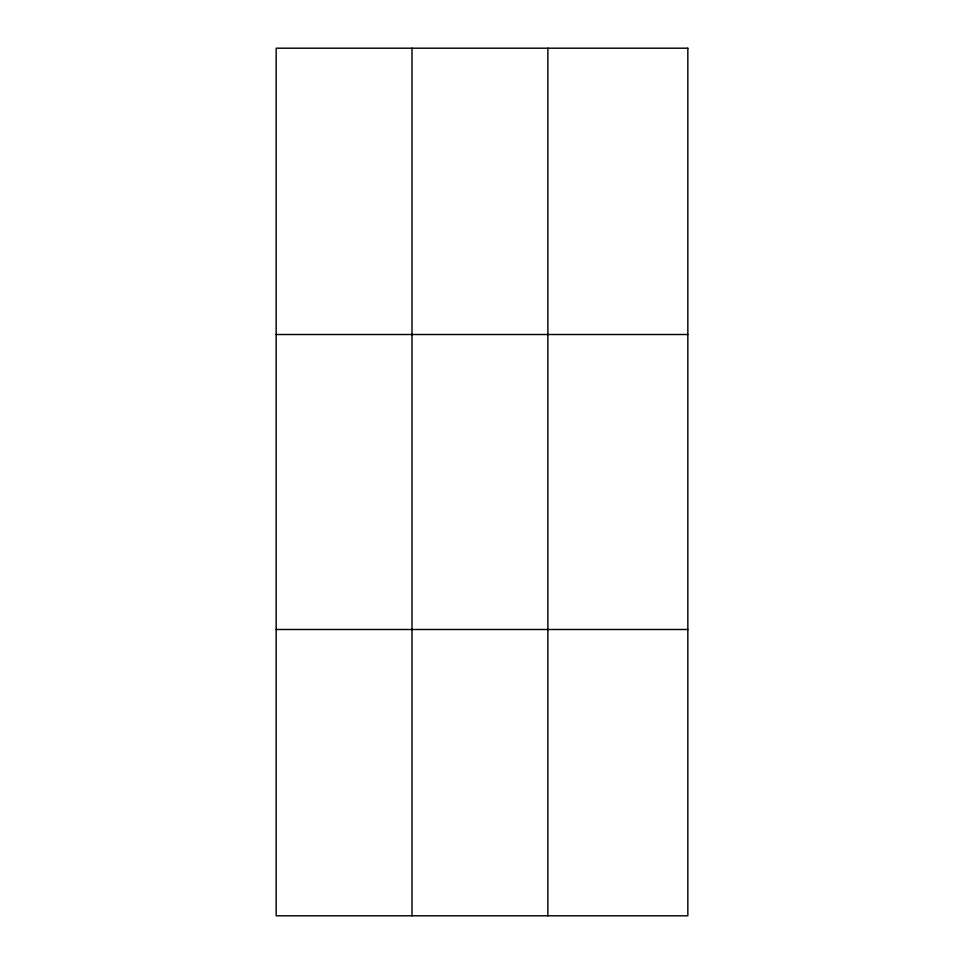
<?xml version="1.0" encoding="UTF-8"?>
<svg xmlns="http://www.w3.org/2000/svg" width="964" height="964" viewBox="0 0 964 964"><rect width="100%" height="100%" fill="white"/><g stroke="black" fill="none" stroke-linecap="round" stroke-linejoin="round"><path stroke-width="1.45" d="M412.014 915.8L412.014 48.2M547.865 915.8L547.865 48.2M276.162 334.508L687.838 334.508M276.162 629.492L687.838 629.492M687.838 48.2L687.838 915.8L276.162 915.8L276.162 48.2L687.838 48.2"/></g></svg>
